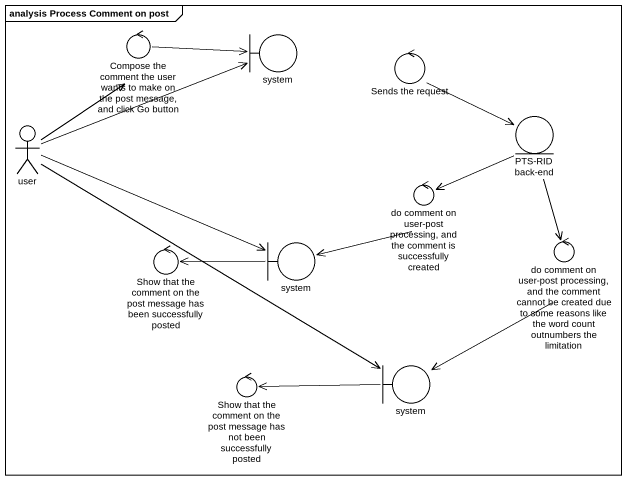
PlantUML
@startuml
mainframe analysis Process Comment on post
control "Compose the comment the user wants to make on the post message, and click Go button" as Compose_the_comment_the
boundary system
control "Sends the request" as Sends_the_request
actor user
entity "PTS-RID back-end" as PTS_RID_back_end
control "do comment on user-post processing, and the comment is successfully created" as do_comment_on_user_post
control "Show that the comment on the post message has been successfully posted" as Show_that_the_comment_on
boundary "system" as system_2
control "do comment on user-post processing, and the comment cannot be created due to some reasons like the word count outnumbers the limitation" as do_comment_on_user_post_2
control "Show that the comment on the post message has not been successfully posted" as Show_that_the_comment_on_2
boundary "system" as system_3
Compose_the_comment_the -right-> system
Sends_the_request --> PTS_RID_back_end
user -up-> Compose_the_comment_the
user -right-> system
user -right-> system_2
user --> system_3
PTS_RID_back_end --> do_comment_on_user_post
PTS_RID_back_end --> do_comment_on_user_post_2
do_comment_on_user_post -left-> system_2
system_2 -left-> Show_that_the_comment_on
do_comment_on_user_post_2 --> system_3
system_3 -left-> Show_that_the_comment_on_2
@enduml
